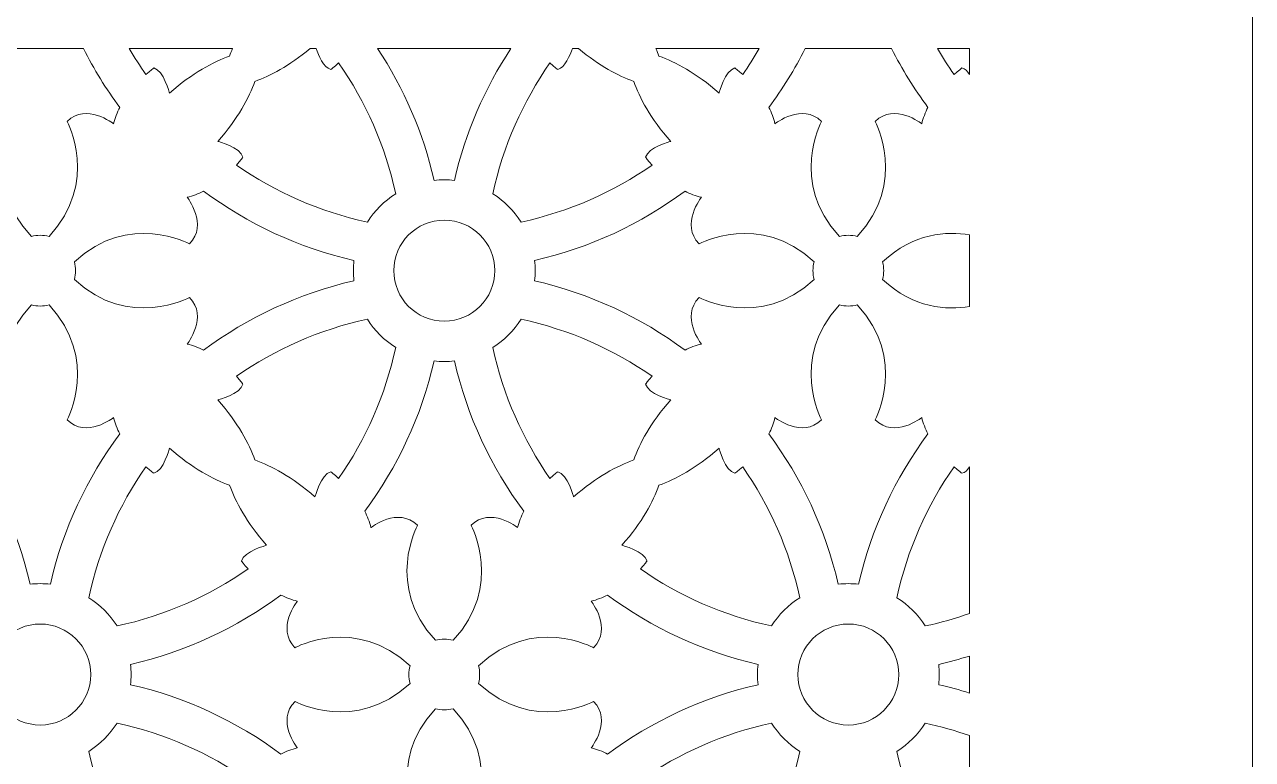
# Model space of a CAD drawing. Header units: centimetres. Extents: x -9.3 to 7.4, y -14.2 to 13.8.
# Drawn here: x 3.505 to 7.376, y 8.485 to 10.802 of the extents above; entities that cross this region are included whole.
import ezdxf

# ---------------------------------------------------------------- set-up
doc = ezdxf.new("R2010")
doc.units = ezdxf.units.CM
doc.header["$MEASUREMENT"] = 0
doc.layers.add('layer 1', color=7, linetype='Continuous')

msp = doc.modelspace()

# ---------------------------------------------------------------- linework, layer by layer
at = {"layer": 'layer 1', "color": 242, "lineweight": 9}
for points, knots in [([(7.37552, 13.84713), (4.82831, 13.84713), (2.28109, 13.84713), (-0.26612, 13.84713), (-0.26612, 13.84713), (-0.26612, 5.33379), (-0.26612, -3.17955), (-0.26612, -11.69289), (-0.26612, -11.69289), (-0.26609, -11.69289), (-0.26607, -11.69289), (-0.26605, -11.69289), (-0.26605, -11.69289), (-0.26605, -12.51932), (-0.26605, -13.34575), (-0.26605, -14.17218), (-0.26605, -14.17218), (0.03112, -14.17218), (0.32829, -14.17218), (0.62547, -14.17218), (0.62547, -14.17218), (0.62547, -14.04482), (0.62547, -13.91746), (0.62547, -13.79009), (0.62547, -13.79009), (0.93981, -13.79009), (1.25416, -13.79009), (1.56851, -13.79009), (1.56851, -13.79009), (1.56851, -13.54122), (1.56851, -13.29235), (1.56851, -13.04347), (1.56851, -13.04347), (1.69568, -13.04094), (1.82285, -13.0384), (1.95002, -13.03586), (1.95002, -13.03586), (1.97261, -13.10026), (2.0022, -13.1561), (2.05134, -13.20539), (2.05134, -13.20539), (2.09946, -13.25366), (2.14918, -13.28349), (2.20758, -13.29707), (2.20758, -13.29707), (2.28487, -13.31504), (2.3665, -13.30722), (2.42855, -13.25309), (2.42855, -13.25309), (2.48859, -13.20069), (2.52323, -13.11678), (2.53568, -13.03673), (2.53568, -13.03673), (2.57121, -13.04032), (2.60143, -13.03949), (2.62993, -13.03541), (2.62993, -13.03541), (2.77215, -13.01506), (2.83933, -12.92507), (2.85133, -12.78937), (2.85133, -12.78937), (2.85428, -12.75611), (2.85193, -12.72328), (2.84137, -12.69438), (2.84137, -12.69438), (2.84361, -12.69494), (2.84584, -12.6955), (2.84807, -12.69605), (2.84807, -12.69605), (2.89827, -12.71341), (2.94845, -12.73076), (2.99864, -12.74811), (2.99864, -12.74811), (3.02875, -13.05564), (3.26623, -13.29507), (3.55473, -13.29507), (3.55473, -13.29507), (3.84323, -13.29507), (4.08071, -13.05564), (4.11083, -12.74811), (4.11083, -12.74811), (4.16101, -12.73076), (4.2112, -12.71341), (4.26138, -12.69605), (4.26138, -12.69605), (4.26362, -12.6955), (4.26586, -12.69494), (4.26808, -12.69438), (4.26808, -12.69438), (4.25752, -12.72328), (4.25518, -12.75611), (4.25812, -12.78937), (4.25812, -12.78937), (4.27013, -12.92507), (4.33731, -13.01506), (4.47953, -13.03541), (4.47953, -13.03541), (4.50803, -13.03949), (4.53825, -13.04032), (4.57378, -13.03673), (4.57378, -13.03673), (4.58622, -13.11678), (4.62087, -13.20069), (4.68092, -13.25309), (4.68092, -13.25309), (4.74297, -13.30722), (4.82459, -13.31504), (4.90189, -13.29707), (4.90189, -13.29707), (4.96028, -13.28349), (5.01001, -13.25366), (5.05812, -13.20539), (5.05812, -13.20539), (5.10726, -13.1561), (5.13685, -13.10026), (5.15944, -13.03586), (5.15944, -13.03586), (5.28661, -13.0384), (5.41378, -13.04094), (5.54095, -13.04347), (5.54095, -13.04347), (5.54095, -13.29235), (5.54095, -13.54122), (5.54095, -13.79009), (5.54095, -13.79009), (5.8553, -13.79009), (6.16965, -13.79009), (6.48399, -13.79009), (6.48399, -13.79009), (6.48399, -13.91746), (6.48399, -14.04482), (6.48399, -14.17218), (6.48399, -14.17218), (6.78116, -14.17218), (7.07834, -14.17218), (7.37552, -14.17218), (7.37552, -14.17218), (7.37552, -13.34575), (7.37552, -12.51932), (7.37552, -11.69289), (7.37552, -11.69289), (7.37552, -3.17955), (7.37552, 5.33379), (7.37552, 13.84713)], [0, 0, 0, 0, 0.027027, 0.027027, 0.027027, 0.027027, 0.0540541, 0.0540541, 0.0540541, 0.0540541, 0.0810811, 0.0810811, 0.0810811, 0.0810811, 0.1081081, 0.1081081, 0.1081081, 0.1081081, 0.1351351, 0.1351351, 0.1351351, 0.1351351, 0.1621622, 0.1621622, 0.1621622, 0.1621622, 0.1891892, 0.1891892, 0.1891892, 0.1891892, 0.2162162, 0.2162162, 0.2162162, 0.2162162, 0.2432432, 0.2432432, 0.2432432, 0.2432432, 0.2702703, 0.2702703, 0.2702703, 0.2702703, 0.2972973, 0.2972973, 0.2972973, 0.2972973, 0.3243243, 0.3243243, 0.3243243, 0.3243243, 0.3513514, 0.3513514, 0.3513514, 0.3513514, 0.3783784, 0.3783784, 0.3783784, 0.3783784, 0.4054054, 0.4054054, 0.4054054, 0.4054054, 0.4324324, 0.4324324, 0.4324324, 0.4324324, 0.4594595, 0.4594595, 0.4594595, 0.4594595, 0.4864865, 0.4864865, 0.4864865, 0.4864865, 0.5135135, 0.5135135, 0.5135135, 0.5135135, 0.5405405, 0.5405405, 0.5405405, 0.5405405, 0.5675676, 0.5675676, 0.5675676, 0.5675676, 0.5945946, 0.5945946, 0.5945946, 0.5945946, 0.6216216, 0.6216216, 0.6216216, 0.6216216, 0.6486486, 0.6486486, 0.6486486, 0.6486486, 0.6756757, 0.6756757, 0.6756757, 0.6756757, 0.7027027, 0.7027027, 0.7027027, 0.7027027, 0.7297297, 0.7297297, 0.7297297, 0.7297297, 0.7567568, 0.7567568, 0.7567568, 0.7567568, 0.7837838, 0.7837838, 0.7837838, 0.7837838, 0.8108108, 0.8108108, 0.8108108, 0.8108108, 0.8378378, 0.8378378, 0.8378378, 0.8378378, 0.8648649, 0.8648649, 0.8648649, 0.8648649, 0.8918919, 0.8918919, 0.8918919, 0.8918919, 0.9189189, 0.9189189, 0.9189189, 0.9189189, 0.9459459, 0.9459459, 0.9459459, 0.9459459, 1, 1, 1, 1]), ([(3.69084, 10.72679), (3.60009, 10.72679), (3.50933, 10.72679), (3.41858, 10.72679), (3.41858, 10.72679), (3.38561, 10.66151), (3.34718, 10.59944), (3.30389, 10.5412), (3.30389, 10.5412), (3.31224, 10.52499), (3.31911, 10.50766), (3.32341, 10.48948), (3.32341, 10.48948), (3.32341, 10.48948), (3.40954, 10.5573), (3.47003, 10.4968), (3.47003, 10.4968), (3.47003, 10.4968), (3.36657, 10.3056), (3.52684, 10.13429), (3.52684, 10.13429), (3.54511, 10.13897), (3.56431, 10.13897), (3.58258, 10.13429), (3.58258, 10.13429), (3.74283, 10.3056), (3.63939, 10.4968), (3.63939, 10.4968), (3.63939, 10.4968), (3.69986, 10.5573), (3.786, 10.48948), (3.786, 10.48948), (3.786, 10.48948), (3.7903, 10.50766), (3.79716, 10.52499), (3.80551, 10.5412), (3.80551, 10.5412), (3.76224, 10.59944), (3.72381, 10.66151), (3.69084, 10.72679)], [0, 0, 0, 0, 0.0909091, 0.0909091, 0.0909091, 0.0909091, 0.1818182, 0.1818182, 0.1818182, 0.1818182, 0.2727273, 0.2727273, 0.2727273, 0.2727273, 0.3636364, 0.3636364, 0.3636364, 0.3636364, 0.4545455, 0.4545455, 0.4545455, 0.4545455, 0.5454545, 0.5454545, 0.5454545, 0.5454545, 0.6363636, 0.6363636, 0.6363636, 0.6363636, 0.7272727, 0.7272727, 0.7272727, 0.7272727, 0.8181818, 0.8181818, 0.8181818, 0.8181818, 1, 1, 1, 1]), ([(4.161, 10.72679), (4.05255, 10.72679), (3.9441, 10.72679), (3.83563, 10.72679), (3.83563, 10.72679), (3.8519, 10.69868), (3.86932, 10.67135), (3.88782, 10.64482), (3.88782, 10.64482), (3.90238, 10.65805), (3.91245, 10.66542), (3.91245, 10.66542), (3.91245, 10.66542), (3.94361, 10.65811), (3.96237, 10.58618), (3.96237, 10.58618), (3.96237, 10.58618), (4.03444, 10.65021), (4.1007, 10.68455), (4.15166, 10.70297), (4.15166, 10.70297), (4.15441, 10.71057), (4.15751, 10.71853), (4.161, 10.72679)], [0, 0, 0, 0, 0.1428571, 0.1428571, 0.1428571, 0.1428571, 0.2857143, 0.2857143, 0.2857143, 0.2857143, 0.4285714, 0.4285714, 0.4285714, 0.4285714, 0.5714286, 0.5714286, 0.5714286, 0.5714286, 0.7142857, 0.7142857, 0.7142857, 0.7142857, 1, 1, 1, 1]), ([(4.42469, 10.72679), (4.41822, 10.72679), (4.41175, 10.72679), (4.40529, 10.72679), (4.40529, 10.72679), (4.33919, 10.6712), (4.27869, 10.64034), (4.23137, 10.62325), (4.23137, 10.62325), (4.21295, 10.57231), (4.1786, 10.50605), (4.11455, 10.434), (4.11455, 10.434), (4.11455, 10.434), (4.18648, 10.41522), (4.19381, 10.38408), (4.19381, 10.38408), (4.19381, 10.38408), (4.18643, 10.37399), (4.17321, 10.35943), (4.17321, 10.35943), (4.29554, 10.27404), (4.43531, 10.21193), (4.5861, 10.17946), (4.5861, 10.17946), (4.60883, 10.21534), (4.6393, 10.24581), (4.67517, 10.26854), (4.67517, 10.26854), (4.6427, 10.41933), (4.58058, 10.55908), (4.4952, 10.68143), (4.4952, 10.68143), (4.48063, 10.66819), (4.47056, 10.6608), (4.47056, 10.6608), (4.47056, 10.6608), (4.4479, 10.66614), (4.43178, 10.70565), (4.42469, 10.72679)], [0, 0, 0, 0, 0.0909091, 0.0909091, 0.0909091, 0.0909091, 0.1818182, 0.1818182, 0.1818182, 0.1818182, 0.2727273, 0.2727273, 0.2727273, 0.2727273, 0.3636364, 0.3636364, 0.3636364, 0.3636364, 0.4545455, 0.4545455, 0.4545455, 0.4545455, 0.5454545, 0.5454545, 0.5454545, 0.5454545, 0.6363636, 0.6363636, 0.6363636, 0.6363636, 0.7272727, 0.7272727, 0.7272727, 0.7272727, 0.8181818, 0.8181818, 0.8181818, 0.8181818, 1, 1, 1, 1]), ([(5.03828, 10.72679), (4.8983, 10.72679), (4.75832, 10.72679), (4.61834, 10.72679), (4.61834, 10.72679), (4.7008, 10.60186), (4.76187, 10.46155), (4.79626, 10.31107), (4.79626, 10.31107), (4.80678, 10.31225), (4.81747, 10.31287), (4.8283, 10.31287), (4.8283, 10.31287), (4.83914, 10.31287), (4.84983, 10.31225), (4.86035, 10.31107), (4.86035, 10.31107), (4.89473, 10.46155), (4.95581, 10.60186), (5.03828, 10.72679)], [0, 0, 0, 0, 0.1666667, 0.1666667, 0.1666667, 0.1666667, 0.3333333, 0.3333333, 0.3333333, 0.3333333, 0.5, 0.5, 0.5, 0.5, 0.6666667, 0.6666667, 0.6666667, 0.6666667, 1, 1, 1, 1]), ([(5.25133, 10.72679), (5.24487, 10.72679), (5.23839, 10.72679), (5.23194, 10.72679), (5.23194, 10.72679), (5.22484, 10.70565), (5.20871, 10.66613), (5.18605, 10.6608), (5.18605, 10.6608), (5.18605, 10.6608), (5.17597, 10.66817), (5.16142, 10.68141), (5.16142, 10.68141), (5.07604, 10.55908), (5.01391, 10.41933), (4.98145, 10.26854), (4.98145, 10.26854), (5.01731, 10.24581), (5.04778, 10.21534), (5.07052, 10.17946), (5.07052, 10.17946), (5.2213, 10.21193), (5.36107, 10.27404), (5.4834, 10.35942), (5.4834, 10.35942), (5.47017, 10.37399), (5.4628, 10.38408), (5.4628, 10.38408), (5.4628, 10.38408), (5.47013, 10.41522), (5.54205, 10.434), (5.54205, 10.434), (5.54205, 10.434), (5.478, 10.50605), (5.44367, 10.57231), (5.42526, 10.62327), (5.42526, 10.62327), (5.37793, 10.64034), (5.31741, 10.6712), (5.25133, 10.72679)], [0, 0, 0, 0, 0.0909091, 0.0909091, 0.0909091, 0.0909091, 0.1818182, 0.1818182, 0.1818182, 0.1818182, 0.2727273, 0.2727273, 0.2727273, 0.2727273, 0.3636364, 0.3636364, 0.3636364, 0.3636364, 0.4545455, 0.4545455, 0.4545455, 0.4545455, 0.5454545, 0.5454545, 0.5454545, 0.5454545, 0.6363636, 0.6363636, 0.6363636, 0.6363636, 0.7272727, 0.7272727, 0.7272727, 0.7272727, 0.8181818, 0.8181818, 0.8181818, 0.8181818, 1, 1, 1, 1]), ([(5.82098, 10.72679), (5.71253, 10.72679), (5.60407, 10.72679), (5.49561, 10.72679), (5.49561, 10.72679), (5.49912, 10.71853), (5.50222, 10.71057), (5.50497, 10.70297), (5.50497, 10.70297), (5.55592, 10.68455), (5.62217, 10.65021), (5.69422, 10.58618), (5.69422, 10.58618), (5.69422, 10.58618), (5.71301, 10.65811), (5.74416, 10.66542), (5.74416, 10.66542), (5.74416, 10.66542), (5.75422, 10.65805), (5.76879, 10.64482), (5.76879, 10.64482), (5.78732, 10.67135), (5.80472, 10.69868), (5.82098, 10.72679)], [0, 0, 0, 0, 0.1428571, 0.1428571, 0.1428571, 0.1428571, 0.2857143, 0.2857143, 0.2857143, 0.2857143, 0.4285714, 0.4285714, 0.4285714, 0.4285714, 0.5714286, 0.5714286, 0.5714286, 0.5714286, 0.7142857, 0.7142857, 0.7142857, 0.7142857, 1, 1, 1, 1]), ([(6.23805, 10.72679), (6.14729, 10.72679), (6.05653, 10.72679), (5.96578, 10.72679), (5.96578, 10.72679), (5.93281, 10.66151), (5.89439, 10.59944), (5.8511, 10.5412), (5.8511, 10.5412), (5.85946, 10.52499), (5.86631, 10.50766), (5.87061, 10.48948), (5.87061, 10.48948), (5.87061, 10.48948), (5.95675, 10.5573), (6.01723, 10.4968), (6.01723, 10.4968), (6.01723, 10.4968), (5.91378, 10.3056), (6.07406, 10.13429), (6.07406, 10.13429), (6.09231, 10.13897), (6.11152, 10.13897), (6.12978, 10.13429), (6.12978, 10.13429), (6.29004, 10.3056), (6.18659, 10.4968), (6.18659, 10.4968), (6.18659, 10.4968), (6.24707, 10.5573), (6.3332, 10.48948), (6.3332, 10.48948), (6.3332, 10.48948), (6.3375, 10.50766), (6.34437, 10.52499), (6.35272, 10.5412), (6.35272, 10.5412), (6.30944, 10.59944), (6.27102, 10.66151), (6.23805, 10.72679)], [0, 0, 0, 0, 0.0909091, 0.0909091, 0.0909091, 0.0909091, 0.1818182, 0.1818182, 0.1818182, 0.1818182, 0.2727273, 0.2727273, 0.2727273, 0.2727273, 0.3636364, 0.3636364, 0.3636364, 0.3636364, 0.4545455, 0.4545455, 0.4545455, 0.4545455, 0.5454545, 0.5454545, 0.5454545, 0.5454545, 0.6363636, 0.6363636, 0.6363636, 0.6363636, 0.7272727, 0.7272727, 0.7272727, 0.7272727, 0.8181818, 0.8181818, 0.8181818, 0.8181818, 1, 1, 1, 1]), ([(6.484, 10.72679), (6.45027, 10.72679), (6.41656, 10.72679), (6.38286, 10.72679), (6.38286, 10.72679), (6.3991, 10.69868), (6.41652, 10.67135), (6.43504, 10.64482), (6.43504, 10.64482), (6.4496, 10.65805), (6.45966, 10.66542), (6.45966, 10.66542), (6.45966, 10.66542), (6.46892, 10.66325), (6.4771, 10.65537), (6.484, 10.64537), (6.484, 10.64537), (6.484, 10.67251), (6.484, 10.69966), (6.484, 10.72679)], [0, 0, 0, 0, 0.1666667, 0.1666667, 0.1666667, 0.1666667, 0.3333333, 0.3333333, 0.3333333, 0.3333333, 0.5, 0.5, 0.5, 0.5, 0.6666667, 0.6666667, 0.6666667, 0.6666667, 1, 1, 1, 1]), ([(4.06958, 10.27712), (4.20852, 10.17385), (4.36921, 10.0982), (4.54354, 10.05836), (4.54354, 10.05836), (4.54236, 10.04784), (4.54174, 10.03716), (4.54174, 10.02632), (4.54174, 10.02632), (4.54174, 10.01548), (4.54236, 10.00478), (4.54354, 9.99425), (4.54354, 9.99425), (4.36921, 9.95442), (4.20852, 9.87876), (4.06958, 9.77551), (4.06958, 9.77551), (4.05338, 9.78385), (4.03604, 9.79072), (4.01788, 9.79501), (4.01788, 9.79501), (4.01788, 9.79501), (4.08567, 9.88116), (4.0252, 9.94162), (4.0252, 9.94162), (4.0252, 9.94162), (3.83399, 9.83818), (3.66267, 9.99845), (3.66267, 9.99845), (3.66736, 10.01671), (3.66737, 10.03591), (3.66269, 10.05417), (3.66269, 10.05417), (3.83399, 10.21443), (4.0252, 10.11101), (4.0252, 10.11101), (4.0252, 10.11101), (4.08567, 10.17147), (4.01788, 10.2576), (4.01788, 10.2576), (4.01788, 10.2576), (4.03604, 10.2619), (4.05338, 10.26877), (4.06958, 10.27712)], [0, 0, 0, 0, 0.0833333, 0.0833333, 0.0833333, 0.0833333, 0.1666667, 0.1666667, 0.1666667, 0.1666667, 0.25, 0.25, 0.25, 0.25, 0.3333333, 0.3333333, 0.3333333, 0.3333333, 0.4166667, 0.4166667, 0.4166667, 0.4166667, 0.5, 0.5, 0.5, 0.5, 0.5833333, 0.5833333, 0.5833333, 0.5833333, 0.6666667, 0.6666667, 0.6666667, 0.6666667, 0.75, 0.75, 0.75, 0.75, 0.8333333, 0.8333333, 0.8333333, 0.8333333, 1, 1, 1, 1]), ([(5.11487, 10.02632), (5.11487, 10.03716), (5.11425, 10.04784), (5.11306, 10.05836), (5.11306, 10.05836), (5.2874, 10.0982), (5.44809, 10.17385), (5.58703, 10.27712), (5.58703, 10.27712), (5.60324, 10.26877), (5.62057, 10.2619), (5.63873, 10.2576), (5.63873, 10.2576), (5.63873, 10.2576), (5.57093, 10.17147), (5.63141, 10.11101), (5.63141, 10.11101), (5.63141, 10.11101), (5.82261, 10.21445), (5.99395, 10.05419), (5.99395, 10.05419), (5.98926, 10.03593), (5.98925, 10.01671), (5.99395, 9.99846), (5.99395, 9.99846), (5.82263, 9.83818), (5.63141, 9.94163), (5.63141, 9.94163), (5.63141, 9.94163), (5.57093, 9.88116), (5.63873, 9.79501), (5.63873, 9.79501), (5.63873, 9.79501), (5.62057, 9.79072), (5.60324, 9.78385), (5.58703, 9.77551), (5.58703, 9.77551), (5.44808, 9.87876), (5.2874, 9.95442), (5.11306, 9.99425), (5.11306, 9.99425), (5.11425, 10.00478), (5.11487, 10.01548), (5.11487, 10.02632)], [0, 0, 0, 0, 0.0833333, 0.0833333, 0.0833333, 0.0833333, 0.1666667, 0.1666667, 0.1666667, 0.1666667, 0.25, 0.25, 0.25, 0.25, 0.3333333, 0.3333333, 0.3333333, 0.3333333, 0.4166667, 0.4166667, 0.4166667, 0.4166667, 0.5, 0.5, 0.5, 0.5, 0.5833333, 0.5833333, 0.5833333, 0.5833333, 0.6666667, 0.6666667, 0.6666667, 0.6666667, 0.75, 0.75, 0.75, 0.75, 0.8333333, 0.8333333, 0.8333333, 0.8333333, 1, 1, 1, 1]), ([(4.6691, 10.02632), (4.6691, 10.11423), (4.7404, 10.18551), (4.8283, 10.18551), (4.8283, 10.18551), (4.91623, 10.18551), (4.9875, 10.11423), (4.9875, 10.02632), (4.9875, 10.02632), (4.9875, 9.93841), (4.91623, 9.8671), (4.8283, 9.8671), (4.8283, 9.8671), (4.7404, 9.8671), (4.6691, 9.93841), (4.6691, 10.02632)], [0, 0, 0, 0, 0.2, 0.2, 0.2, 0.2, 0.4, 0.4, 0.4, 0.4, 0.6, 0.6, 0.6, 0.6, 1, 1, 1, 1]), ([(6.484, 9.9136), (6.484, 9.98874), (6.484, 10.06388), (6.484, 10.13903), (6.484, 10.13903), (6.4125, 10.15123), (6.30794, 10.14589), (6.2099, 10.05417), (6.2099, 10.05417), (6.21459, 10.03591), (6.21456, 10.01671), (6.20987, 9.99845), (6.20987, 9.99845), (6.30794, 9.90672), (6.41248, 9.9014), (6.484, 9.9136)], [0, 0, 0, 0, 0.2, 0.2, 0.2, 0.2, 0.4, 0.4, 0.4, 0.4, 0.6, 0.6, 0.6, 0.6, 1, 1, 1, 1]), ([(3.80551, 9.51142), (3.70227, 9.37248), (3.62661, 9.2118), (3.58678, 9.03747), (3.58678, 9.03747), (3.57624, 9.03865), (3.56554, 9.03927), (3.55469, 9.03927), (3.55469, 9.03927), (3.54385, 9.03927), (3.53315, 9.03865), (3.52263, 9.03747), (3.52263, 9.03747), (3.48278, 9.2118), (3.40716, 9.37249), (3.30389, 9.51142), (3.30389, 9.51142), (3.31224, 9.52763), (3.31911, 9.54497), (3.32341, 9.56314), (3.32341, 9.56314), (3.32341, 9.56314), (3.40954, 9.49534), (3.47002, 9.55581), (3.47002, 9.55581), (3.47002, 9.55581), (3.36658, 9.74701), (3.52684, 9.91832), (3.52684, 9.91832), (3.54511, 9.91362), (3.5643, 9.91365), (3.58256, 9.91834), (3.58256, 9.91834), (3.74284, 9.74704), (3.63939, 9.55581), (3.63939, 9.55581), (3.63939, 9.55581), (3.69986, 9.49534), (3.786, 9.56314), (3.786, 9.56314), (3.786, 9.56314), (3.7903, 9.54497), (3.79716, 9.52763), (3.80551, 9.51142)], [0, 0, 0, 0, 0.0833333, 0.0833333, 0.0833333, 0.0833333, 0.1666667, 0.1666667, 0.1666667, 0.1666667, 0.25, 0.25, 0.25, 0.25, 0.3333333, 0.3333333, 0.3333333, 0.3333333, 0.4166667, 0.4166667, 0.4166667, 0.4166667, 0.5, 0.5, 0.5, 0.5, 0.5833333, 0.5833333, 0.5833333, 0.5833333, 0.6666667, 0.6666667, 0.6666667, 0.6666667, 0.75, 0.75, 0.75, 0.75, 0.8333333, 0.8333333, 0.8333333, 0.8333333, 1, 1, 1, 1]), ([(6.35272, 9.51142), (6.24947, 9.37248), (6.17382, 9.2118), (6.13399, 9.03747), (6.13399, 9.03747), (6.12344, 9.03865), (6.11276, 9.03927), (6.10192, 9.03927), (6.10192, 9.03927), (6.09106, 9.03927), (6.08037, 9.03865), (6.06983, 9.03747), (6.06983, 9.03747), (6.03, 9.2118), (5.95436, 9.37249), (5.8511, 9.51142), (5.8511, 9.51142), (5.85946, 9.52763), (5.86631, 9.54497), (5.87061, 9.56314), (5.87061, 9.56314), (5.87061, 9.56314), (5.95675, 9.49534), (6.01722, 9.55581), (6.01722, 9.55581), (6.01722, 9.55581), (5.9138, 9.74701), (6.07405, 9.91832), (6.07405, 9.91832), (6.09231, 9.91362), (6.11151, 9.91365), (6.12978, 9.91834), (6.12978, 9.91834), (6.29005, 9.74704), (6.18661, 9.55581), (6.18661, 9.55581), (6.18661, 9.55581), (6.24707, 9.49534), (6.3332, 9.56314), (6.3332, 9.56314), (6.3332, 9.56314), (6.3375, 9.54497), (6.34437, 9.52763), (6.35272, 9.51142)], [0, 0, 0, 0, 0.0833333, 0.0833333, 0.0833333, 0.0833333, 0.1666667, 0.1666667, 0.1666667, 0.1666667, 0.25, 0.25, 0.25, 0.25, 0.3333333, 0.3333333, 0.3333333, 0.3333333, 0.4166667, 0.4166667, 0.4166667, 0.4166667, 0.5, 0.5, 0.5, 0.5, 0.5833333, 0.5833333, 0.5833333, 0.5833333, 0.6666667, 0.6666667, 0.6666667, 0.6666667, 0.75, 0.75, 0.75, 0.75, 0.8333333, 0.8333333, 0.8333333, 0.8333333, 1, 1, 1, 1]), ([(4.5861, 9.87317), (4.60883, 9.8373), (4.6393, 9.80681), (4.67517, 9.7841), (4.67517, 9.7841), (4.6427, 9.6333), (4.58058, 9.49353), (4.4952, 9.37121), (4.4952, 9.37121), (4.48063, 9.38444), (4.47056, 9.39182), (4.47056, 9.39182), (4.47056, 9.39182), (4.4394, 9.38449), (4.42064, 9.31257), (4.42064, 9.31257), (4.42064, 9.31257), (4.34857, 9.37662), (4.28232, 9.41095), (4.23137, 9.42937), (4.23137, 9.42937), (4.21295, 9.48032), (4.1786, 9.54657), (4.11455, 9.61864), (4.11455, 9.61864), (4.11455, 9.61864), (4.18648, 9.63741), (4.19381, 9.66856), (4.19381, 9.66856), (4.19381, 9.66856), (4.18643, 9.67863), (4.17321, 9.69319), (4.17321, 9.69319), (4.29554, 9.77858), (4.43531, 9.8407), (4.5861, 9.87317)], [0, 0, 0, 0, 0.1, 0.1, 0.1, 0.1, 0.2, 0.2, 0.2, 0.2, 0.3, 0.3, 0.3, 0.3, 0.4, 0.4, 0.4, 0.4, 0.5, 0.5, 0.5, 0.5, 0.6, 0.6, 0.6, 0.6, 0.7, 0.7, 0.7, 0.7, 0.8, 0.8, 0.8, 0.8, 1, 1, 1, 1]), ([(5.07052, 9.87317), (5.04778, 9.8373), (5.01731, 9.80681), (4.98145, 9.7841), (4.98145, 9.7841), (5.01391, 9.6333), (5.07604, 9.49353), (5.16142, 9.37121), (5.16142, 9.37121), (5.17597, 9.38444), (5.18605, 9.39182), (5.18605, 9.39182), (5.18605, 9.39182), (5.21721, 9.38449), (5.23599, 9.31257), (5.23599, 9.31257), (5.23599, 9.31257), (5.30804, 9.37662), (5.3743, 9.41095), (5.42526, 9.42937), (5.42526, 9.42937), (5.44367, 9.48032), (5.478, 9.54657), (5.54205, 9.61864), (5.54205, 9.61864), (5.54205, 9.61864), (5.47013, 9.63741), (5.4628, 9.66856), (5.4628, 9.66856), (5.4628, 9.66856), (5.47017, 9.67863), (5.4834, 9.69319), (5.4834, 9.69319), (5.36107, 9.77858), (5.2213, 9.8407), (5.07052, 9.87317)], [0, 0, 0, 0, 0.1, 0.1, 0.1, 0.1, 0.2, 0.2, 0.2, 0.2, 0.3, 0.3, 0.3, 0.3, 0.4, 0.4, 0.4, 0.4, 0.5, 0.5, 0.5, 0.5, 0.6, 0.6, 0.6, 0.6, 0.7, 0.7, 0.7, 0.7, 0.8, 0.8, 0.8, 0.8, 1, 1, 1, 1]), ([(4.8283, 9.73975), (4.83914, 9.73975), (4.84983, 9.74038), (4.86035, 9.74154), (4.86035, 9.74154), (4.90019, 9.56722), (4.97584, 9.40653), (5.07911, 9.26758), (5.07911, 9.26758), (5.07076, 9.25136), (5.06389, 9.23405), (5.0596, 9.21588), (5.0596, 9.21588), (5.0596, 9.21588), (4.97346, 9.28369), (4.91297, 9.22321), (4.91297, 9.22321), (4.91297, 9.22321), (5.01644, 9.03199), (4.85616, 8.86069), (4.85616, 8.86069), (4.8379, 8.86537), (4.8187, 8.86537), (4.80043, 8.86067), (4.80043, 8.86067), (4.64017, 9.03199), (4.74362, 9.2232), (4.74362, 9.2232), (4.74362, 9.2232), (4.68315, 9.28369), (4.597, 9.21588), (4.597, 9.21588), (4.597, 9.21588), (4.59271, 9.23405), (4.58585, 9.25136), (4.57752, 9.26758), (4.57752, 9.26758), (4.68077, 9.40652), (4.75642, 9.56722), (4.79626, 9.74154), (4.79626, 9.74154), (4.80678, 9.74038), (4.81747, 9.73975), (4.8283, 9.73975)], [0, 0, 0, 0, 0.0833333, 0.0833333, 0.0833333, 0.0833333, 0.1666667, 0.1666667, 0.1666667, 0.1666667, 0.25, 0.25, 0.25, 0.25, 0.3333333, 0.3333333, 0.3333333, 0.3333333, 0.4166667, 0.4166667, 0.4166667, 0.4166667, 0.5, 0.5, 0.5, 0.5, 0.5833333, 0.5833333, 0.5833333, 0.5833333, 0.6666667, 0.6666667, 0.6666667, 0.6666667, 0.75, 0.75, 0.75, 0.75, 0.8333333, 0.8333333, 0.8333333, 0.8333333, 1, 1, 1, 1]), ([(4.2098, 9.08582), (4.08748, 9.00044), (3.94771, 8.93832), (3.79691, 8.90587), (3.79691, 8.90587), (3.77418, 8.94173), (3.74371, 8.97218), (3.70787, 8.99491), (3.70787, 8.99491), (3.74032, 9.1457), (3.80244, 9.28547), (3.88782, 9.4078), (3.88782, 9.4078), (3.90238, 9.39457), (3.91245, 9.3872), (3.91245, 9.3872), (3.91245, 9.3872), (3.94361, 9.39453), (3.96237, 9.46646), (3.96237, 9.46646), (3.96237, 9.46646), (4.03444, 9.4024), (4.1007, 9.36806), (4.15164, 9.34966), (4.15164, 9.34966), (4.17006, 9.2987), (4.20439, 9.23244), (4.26844, 9.16039), (4.26844, 9.16039), (4.26844, 9.16039), (4.19653, 9.14163), (4.1892, 9.11045), (4.1892, 9.11045), (4.1892, 9.11045), (4.19658, 9.10038), (4.2098, 9.08582)], [0, 0, 0, 0, 0.1, 0.1, 0.1, 0.1, 0.2, 0.2, 0.2, 0.2, 0.3, 0.3, 0.3, 0.3, 0.4, 0.4, 0.4, 0.4, 0.5, 0.5, 0.5, 0.5, 0.6, 0.6, 0.6, 0.6, 0.7, 0.7, 0.7, 0.7, 0.8, 0.8, 0.8, 0.8, 1, 1, 1, 1]), ([(5.44681, 9.08582), (5.56914, 9.00044), (5.70892, 8.93832), (5.85969, 8.90587), (5.85969, 8.90587), (5.88242, 8.94173), (5.9129, 8.97218), (5.94874, 8.99491), (5.94874, 8.99491), (5.91628, 9.1457), (5.85417, 9.28547), (5.76879, 9.4078), (5.76879, 9.4078), (5.75422, 9.39458), (5.74416, 9.3872), (5.74416, 9.3872), (5.74416, 9.3872), (5.71301, 9.39453), (5.69422, 9.46646), (5.69422, 9.46646), (5.69422, 9.46646), (5.62217, 9.4024), (5.55592, 9.36806), (5.50497, 9.34966), (5.50497, 9.34966), (5.48656, 9.2987), (5.45221, 9.23244), (5.38816, 9.16039), (5.38816, 9.16039), (5.38816, 9.16039), (5.46009, 9.14163), (5.46741, 9.11047), (5.46741, 9.11047), (5.46741, 9.11047), (5.46004, 9.10038), (5.44681, 9.08582)], [0, 0, 0, 0, 0.1, 0.1, 0.1, 0.1, 0.2, 0.2, 0.2, 0.2, 0.3, 0.3, 0.3, 0.3, 0.4, 0.4, 0.4, 0.4, 0.5, 0.5, 0.5, 0.5, 0.6, 0.6, 0.6, 0.6, 0.7, 0.7, 0.7, 0.7, 0.8, 0.8, 0.8, 0.8, 1, 1, 1, 1]), ([(6.484, 8.94547), (6.484, 9.09941), (6.484, 9.25333), (6.484, 9.40726), (6.484, 9.40726), (6.4771, 9.39727), (6.46892, 9.38937), (6.45966, 9.3872), (6.45966, 9.3872), (6.45966, 9.3872), (6.4496, 9.39457), (6.43504, 9.4078), (6.43504, 9.4078), (6.34966, 9.28547), (6.28753, 9.1457), (6.25508, 8.99491), (6.25508, 8.99491), (6.29094, 8.97218), (6.32141, 8.94173), (6.34412, 8.90587), (6.34412, 8.90587), (6.39191, 8.91616), (6.43861, 8.92944), (6.484, 8.94547)], [0, 0, 0, 0, 0.1428571, 0.1428571, 0.1428571, 0.1428571, 0.2857143, 0.2857143, 0.2857143, 0.2857143, 0.4285714, 0.4285714, 0.4285714, 0.4285714, 0.5714286, 0.5714286, 0.5714286, 0.5714286, 0.7142857, 0.7142857, 0.7142857, 0.7142857, 1, 1, 1, 1]), ([(4.31343, 8.5019), (4.17448, 8.60516), (4.0138, 8.68081), (3.83947, 8.72065), (3.83947, 8.72065), (3.84063, 8.73117), (3.84127, 8.74187), (3.84127, 8.75271), (3.84127, 8.75271), (3.84127, 8.76354), (3.84063, 8.77424), (3.83947, 8.78478), (3.83947, 8.78478), (4.0138, 8.82461), (4.17448, 8.90025), (4.31343, 9.00351), (4.31343, 9.00351), (4.32965, 8.99516), (4.34696, 8.9883), (4.36513, 8.98401), (4.36513, 8.98401), (4.36513, 8.98401), (4.29732, 8.89786), (4.35779, 8.8374), (4.35779, 8.8374), (4.35779, 8.8374), (4.54901, 8.94082), (4.72031, 8.78056), (4.72031, 8.78056), (4.71562, 8.7623), (4.71565, 8.74311), (4.72034, 8.72484), (4.72034, 8.72484), (4.54902, 8.56458), (4.35781, 8.66803), (4.35781, 8.66803), (4.35781, 8.66803), (4.29732, 8.60755), (4.36513, 8.52141), (4.36513, 8.52141), (4.36513, 8.52141), (4.34696, 8.51712), (4.32965, 8.51025), (4.31343, 8.5019)], [0, 0, 0, 0, 0.0833333, 0.0833333, 0.0833333, 0.0833333, 0.1666667, 0.1666667, 0.1666667, 0.1666667, 0.25, 0.25, 0.25, 0.25, 0.3333333, 0.3333333, 0.3333333, 0.3333333, 0.4166667, 0.4166667, 0.4166667, 0.4166667, 0.5, 0.5, 0.5, 0.5, 0.5833333, 0.5833333, 0.5833333, 0.5833333, 0.6666667, 0.6666667, 0.6666667, 0.6666667, 0.75, 0.75, 0.75, 0.75, 0.8333333, 0.8333333, 0.8333333, 0.8333333, 1, 1, 1, 1]), ([(5.34318, 9.00351), (5.48213, 8.90025), (5.64281, 8.82461), (5.81715, 8.78478), (5.81715, 8.78478), (5.81597, 8.77424), (5.81535, 8.76354), (5.81535, 8.75271), (5.81535, 8.75271), (5.81535, 8.74187), (5.81597, 8.73117), (5.81715, 8.72065), (5.81715, 8.72065), (5.64281, 8.68081), (5.48213, 8.60516), (5.34318, 8.5019), (5.34318, 8.5019), (5.32698, 8.51025), (5.30964, 8.51712), (5.29148, 8.52141), (5.29148, 8.52141), (5.29148, 8.52141), (5.35929, 8.60755), (5.29881, 8.66804), (5.29881, 8.66804), (5.29881, 8.66804), (5.10759, 8.56457), (4.93629, 8.72484), (4.93629, 8.72484), (4.94097, 8.7431), (4.94096, 8.76231), (4.93629, 8.78058), (4.93629, 8.78058), (5.1076, 8.94084), (5.29881, 8.8374), (5.29881, 8.8374), (5.29881, 8.8374), (5.35929, 8.89786), (5.29148, 8.98401), (5.29148, 8.98401), (5.29148, 8.98401), (5.30964, 8.98831), (5.32698, 8.99516), (5.34318, 9.00351)], [0, 0, 0, 0, 0.0833333, 0.0833333, 0.0833333, 0.0833333, 0.1666667, 0.1666667, 0.1666667, 0.1666667, 0.25, 0.25, 0.25, 0.25, 0.3333333, 0.3333333, 0.3333333, 0.3333333, 0.4166667, 0.4166667, 0.4166667, 0.4166667, 0.5, 0.5, 0.5, 0.5, 0.5833333, 0.5833333, 0.5833333, 0.5833333, 0.6666667, 0.6666667, 0.6666667, 0.6666667, 0.75, 0.75, 0.75, 0.75, 0.8333333, 0.8333333, 0.8333333, 0.8333333, 1, 1, 1, 1]), ([(3.55469, 8.91191), (3.46678, 8.91191), (3.3955, 8.84063), (3.3955, 8.75271), (3.3955, 8.75271), (3.3955, 8.6648), (3.46678, 8.59351), (3.55469, 8.59351), (3.55469, 8.59351), (3.64261, 8.59351), (3.71391, 8.6648), (3.71391, 8.75271), (3.71391, 8.75271), (3.71391, 8.84063), (3.64261, 8.91191), (3.55469, 8.91191)], [0, 0, 0, 0, 0.2, 0.2, 0.2, 0.2, 0.4, 0.4, 0.4, 0.4, 0.6, 0.6, 0.6, 0.6, 1, 1, 1, 1]), ([(6.10192, 8.59351), (6.18981, 8.59351), (6.26111, 8.6648), (6.26111, 8.75271), (6.26111, 8.75271), (6.26111, 8.84063), (6.18981, 8.91191), (6.10192, 8.91191), (6.10192, 8.91191), (6.01399, 8.91191), (5.9427, 8.84063), (5.9427, 8.75271), (5.9427, 8.75271), (5.9427, 8.6648), (6.01399, 8.59351), (6.10192, 8.59351)], [0, 0, 0, 0, 0.2, 0.2, 0.2, 0.2, 0.4, 0.4, 0.4, 0.4, 0.6, 0.6, 0.6, 0.6, 1, 1, 1, 1]), ([(6.484, 8.69427), (6.484, 8.73323), (6.484, 8.77218), (6.484, 8.81115), (6.484, 8.81115), (6.45207, 8.80112), (6.41962, 8.79231), (6.38667, 8.78478), (6.38667, 8.78478), (6.38784, 8.77424), (6.38847, 8.76354), (6.38847, 8.75271), (6.38847, 8.75271), (6.38847, 8.74187), (6.38784, 8.73117), (6.38667, 8.72065), (6.38667, 8.72065), (6.41962, 8.71311), (6.45207, 8.70431), (6.484, 8.69427)], [0, 0, 0, 0, 0.1666667, 0.1666667, 0.1666667, 0.1666667, 0.3333333, 0.3333333, 0.3333333, 0.3333333, 0.5, 0.5, 0.5, 0.5, 0.6666667, 0.6666667, 0.6666667, 0.6666667, 1, 1, 1, 1]), ([(5.07911, 8.23783), (4.97584, 8.09891), (4.90019, 7.9382), (4.86035, 7.76387), (4.86035, 7.76387), (4.84983, 7.76505), (4.83914, 7.76567), (4.8283, 7.76567), (4.8283, 7.76567), (4.81747, 7.76567), (4.80678, 7.76505), (4.79626, 7.76387), (4.79626, 7.76387), (4.75642, 7.9382), (4.68077, 8.09889), (4.57752, 8.23783), (4.57752, 8.23783), (4.58585, 8.25405), (4.59271, 8.27137), (4.597, 8.28953), (4.597, 8.28953), (4.597, 8.28953), (4.68315, 8.22172), (4.7436, 8.2822), (4.7436, 8.2822), (4.7436, 8.2822), (4.64017, 8.47344), (4.80043, 8.64474), (4.80043, 8.64474), (4.81871, 8.64005), (4.8379, 8.64002), (4.85617, 8.64471), (4.85617, 8.64471), (5.01641, 8.47341), (4.91299, 8.2822), (4.91299, 8.2822), (4.91299, 8.2822), (4.97346, 8.22172), (5.0596, 8.28953), (5.0596, 8.28953), (5.0596, 8.28953), (5.06389, 8.27138), (5.07076, 8.25405), (5.07911, 8.23783)], [0, 0, 0, 0, 0.0833333, 0.0833333, 0.0833333, 0.0833333, 0.1666667, 0.1666667, 0.1666667, 0.1666667, 0.25, 0.25, 0.25, 0.25, 0.3333333, 0.3333333, 0.3333333, 0.3333333, 0.4166667, 0.4166667, 0.4166667, 0.4166667, 0.5, 0.5, 0.5, 0.5, 0.5833333, 0.5833333, 0.5833333, 0.5833333, 0.6666667, 0.6666667, 0.6666667, 0.6666667, 0.75, 0.75, 0.75, 0.75, 0.8333333, 0.8333333, 0.8333333, 0.8333333, 1, 1, 1, 1]), ([(4.2098, 8.41959), (4.08748, 8.50497), (3.94771, 8.56709), (3.79691, 8.59956), (3.79691, 8.59956), (3.77418, 8.5637), (3.74371, 8.53324), (3.70787, 8.51051), (3.70787, 8.51051), (3.74032, 8.35972), (3.80244, 8.21995), (3.88782, 8.09761), (3.88782, 8.09761), (3.90238, 8.11083), (3.91245, 8.11821), (3.91245, 8.11821), (3.91245, 8.11821), (3.94361, 8.11088), (3.96237, 8.03895), (3.96237, 8.03895), (3.96237, 8.03895), (4.03444, 8.10301), (4.1007, 8.13735), (4.15166, 8.15575), (4.15166, 8.15575), (4.17006, 8.20671), (4.20439, 8.27297), (4.26844, 8.34504), (4.26844, 8.34504), (4.26844, 8.34504), (4.19653, 8.3638), (4.1892, 8.39496), (4.1892, 8.39496), (4.1892, 8.39496), (4.19658, 8.40504), (4.2098, 8.41959)], [0, 0, 0, 0, 0.1, 0.1, 0.1, 0.1, 0.2, 0.2, 0.2, 0.2, 0.3, 0.3, 0.3, 0.3, 0.4, 0.4, 0.4, 0.4, 0.5, 0.5, 0.5, 0.5, 0.6, 0.6, 0.6, 0.6, 0.7, 0.7, 0.7, 0.7, 0.8, 0.8, 0.8, 0.8, 1, 1, 1, 1]), ([(5.44682, 8.41959), (5.56914, 8.50497), (5.70892, 8.56709), (5.85969, 8.59956), (5.85969, 8.59956), (5.88242, 8.5637), (5.9129, 8.53324), (5.94874, 8.51051), (5.94874, 8.51051), (5.91628, 8.35971), (5.85417, 8.21995), (5.76879, 8.09761), (5.76879, 8.09761), (5.75422, 8.11083), (5.74416, 8.11821), (5.74416, 8.11821), (5.74416, 8.11821), (5.71301, 8.11088), (5.69422, 8.03895), (5.69422, 8.03895), (5.69422, 8.03895), (5.62217, 8.10301), (5.55592, 8.13735), (5.50497, 8.15575), (5.50497, 8.15575), (5.48656, 8.20671), (5.45221, 8.27297), (5.38816, 8.34504), (5.38816, 8.34504), (5.38816, 8.34504), (5.46009, 8.3638), (5.46742, 8.39496), (5.46742, 8.39496), (5.46742, 8.39496), (5.46004, 8.40504), (5.44682, 8.41959)], [0, 0, 0, 0, 0.1, 0.1, 0.1, 0.1, 0.2, 0.2, 0.2, 0.2, 0.3, 0.3, 0.3, 0.3, 0.4, 0.4, 0.4, 0.4, 0.5, 0.5, 0.5, 0.5, 0.6, 0.6, 0.6, 0.6, 0.7, 0.7, 0.7, 0.7, 0.8, 0.8, 0.8, 0.8, 1, 1, 1, 1]), ([(6.484, 8.09815), (6.484, 8.2521), (6.484, 8.40602), (6.484, 8.55994), (6.484, 8.55994), (6.43861, 8.57599), (6.39191, 8.58926), (6.34412, 8.59956), (6.34412, 8.59956), (6.32141, 8.5637), (6.29094, 8.53324), (6.25508, 8.51051), (6.25508, 8.51051), (6.28753, 8.35972), (6.34966, 8.21995), (6.43504, 8.09761), (6.43504, 8.09761), (6.4496, 8.11083), (6.45966, 8.11821), (6.45966, 8.11821), (6.45966, 8.11821), (6.46892, 8.11604), (6.4771, 8.10816), (6.484, 8.09815)], [0, 0, 0, 0, 0.1428571, 0.1428571, 0.1428571, 0.1428571, 0.2857143, 0.2857143, 0.2857143, 0.2857143, 0.4285714, 0.4285714, 0.4285714, 0.4285714, 0.5714286, 0.5714286, 0.5714286, 0.5714286, 0.7142857, 0.7142857, 0.7142857, 0.7142857, 1, 1, 1, 1])]:
    msp.add_open_spline(points, degree=3, knots=knots, dxfattribs=at)

doc.saveas('drawing.dxf')
